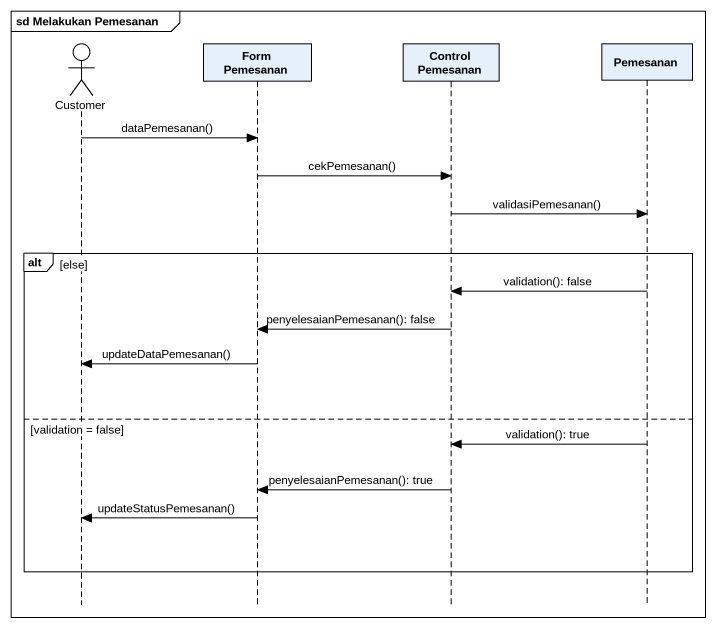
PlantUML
@startuml
mainframe sd Melakukan Pemesanan
hide footbox
actor Customer
participant "Form Pemesanan" as Form_Pemesanan
participant "Control Pemesanan" as Control_Pemesanan
participant Pemesanan

Customer -> Form_Pemesanan : dataPemesanan()
Form_Pemesanan -> Control_Pemesanan : cekPemesanan()
Control_Pemesanan -> Pemesanan : validasiPemesanan()
alt else
  Pemesanan -> Control_Pemesanan : validation(): false
  Control_Pemesanan -> Form_Pemesanan : penyelesaianPemesanan(): false
  Form_Pemesanan -> Customer : updateDataPemesanan()
else validation = false
  Pemesanan -> Control_Pemesanan : validation(): true
  Control_Pemesanan -> Form_Pemesanan : penyelesaianPemesanan(): true
  Form_Pemesanan -> Customer : updateStatusPemesanan()
end
@enduml
